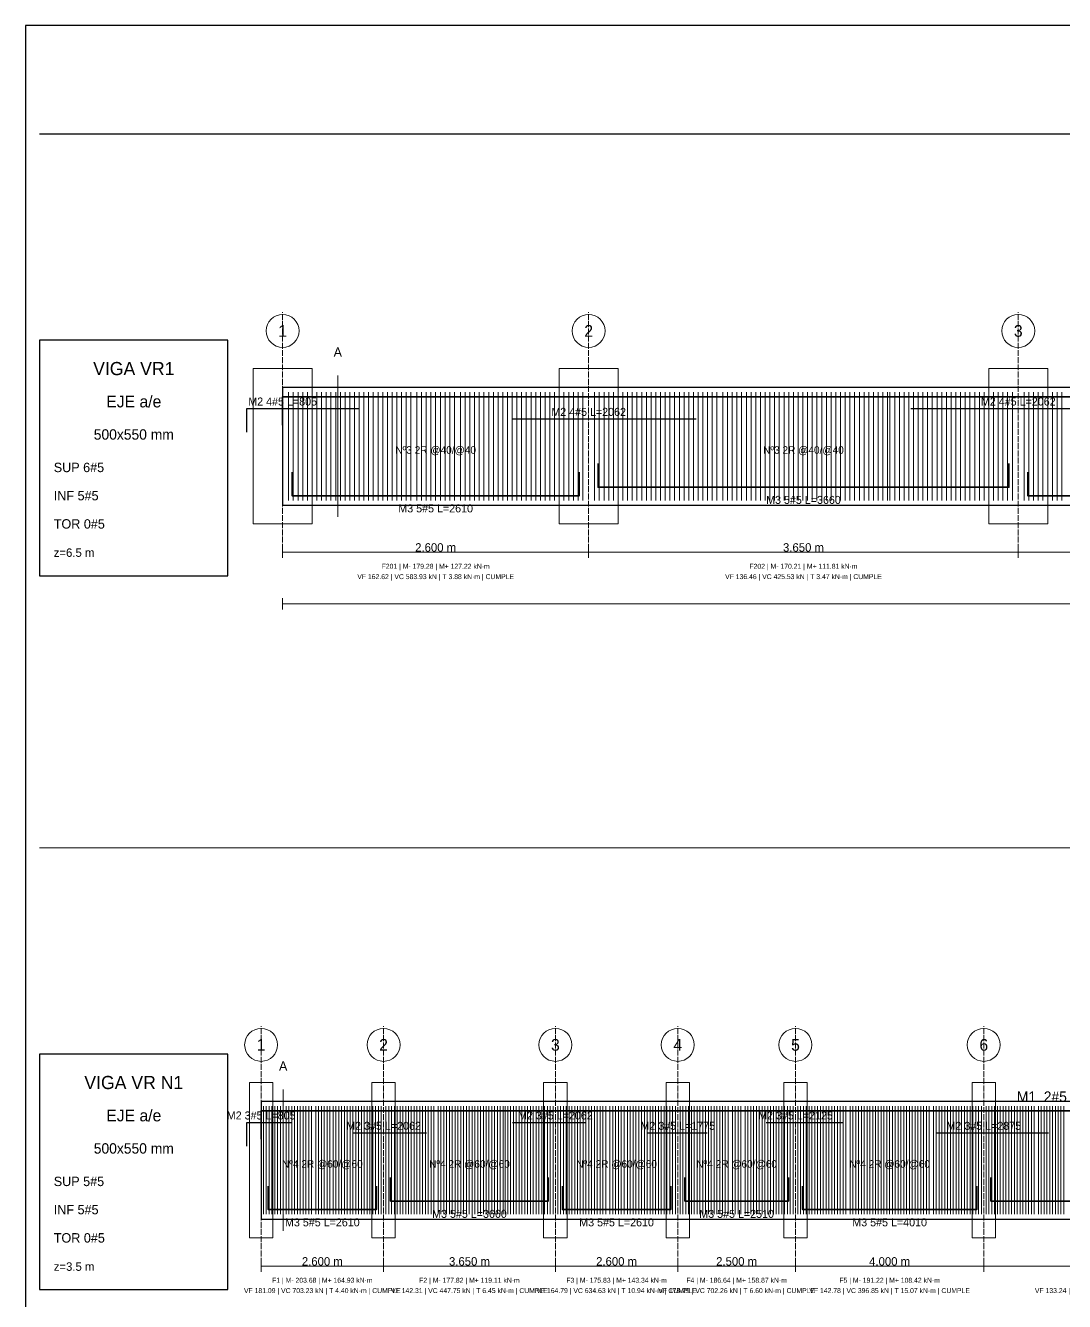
# Paper-space layout 'RIGIDEZ_01' of a CAD drawing. Header units: millimetres. Extents: x 7 to 700, y 7 to 493.
# Drawn here: x 7 to 227.7, y 222 to 493 of the extents above; entities that cross this region are included whole.
import ezdxf
from ezdxf.enums import TextEntityAlignment as Align

# ---------------------------------------------------------------- set-up
doc = ezdxf.new("R2010")
doc.units = ezdxf.units.MM
doc.linetypes.add('DASHED', pattern=[1.524, 1.27, -0.254])
for name, color, linetype in [('ACERO_INF', 1, 'Continuous'), ('ACERO_SUP_APOYO', 5, 'Continuous'), ('ACERO_SUP_CONT', 4, 'Continuous'), ('APOYOS', 9, 'Continuous'), ('CONTORNO', 7, 'Continuous'), ('CORTE', 6, 'Continuous'), ('COTAS', 3, 'Continuous'), ('EJES', 1, 'Continuous'), ('ESTRIBOS', 8, 'Continuous'), ('MARCO', 7, 'Continuous'), ('TEXTO', 7, 'Continuous')]:
    doc.layers.add(name, color=color, linetype=linetype)

psp = doc.layouts.new('RIGIDEZ_01')

# ---------------------------------------------------------------- linework, layer by layer
at = {"layer": 'ACERO_INF', "color": 1, "lineweight": 35}
for points in [[(128.62, 399.93), (128.62, 394.93), (215.88, 394.93), (215.88, 399.93)], [(63.62, 398.13), (63.62, 393.13), (124.62, 393.13), (124.62, 398.13)], [(219.88, 398.13), (219.88, 393.13), (280.88, 393.13), (280.88, 398.13)], [(84.55, 248.27), (84.55, 243.27), (118.05, 243.27), (118.05, 248.27)], [(147.05, 248.27), (147.05, 243.27), (169.05, 243.27), (169.05, 248.27)], [(212.05, 248.27), (212.05, 243.27), (264.05, 243.27), (264.05, 248.27)], [(58.55, 246.47), (58.55, 241.47), (81.55, 241.47), (81.55, 246.47)], [(121.05, 246.47), (121.05, 241.47), (144.05, 241.47), (144.05, 246.47)], [(172.05, 246.47), (172.05, 241.47), (209.05, 241.47), (209.05, 246.47)]]:
    psp.add_lwpolyline(points, dxfattribs=at)
at = {"layer": 'ACERO_SUP_APOYO', "color": 5, "lineweight": 30}
for points in [[(54, 406.63), (54, 411.63), (77.88, 411.63)], [(110.38, 409.43), (149.44, 409.43)], [(195.06, 411.63), (234.12, 411.63)], [(54, 254.97), (54, 259.97), (63.55, 259.97)], [(76.55, 257.77), (92.17, 257.77)], [(110.42, 259.97), (126.05, 259.97)], [(139.05, 257.77), (151.8, 257.77)], [(164.3, 259.97), (180.55, 259.97)], [(200.55, 257.77), (224.3, 257.77)]]:
    psp.add_lwpolyline(points, dxfattribs=at)
at = {"layer": 'ACERO_SUP_CONT', "color": 4, "lineweight": 35}
for points in [[(61.62, 408.13), (61.62, 414.13), (445.38, 414.13), (445.38, 408.13)], [(57.05, 256.47), (57.05, 262.47), (419.05, 262.47), (419.05, 256.47)]]:
    psp.add_lwpolyline(points, dxfattribs=at)
at = {"layer": 'APOYOS', "color": 9, "lineweight": 15}
for points in [[(55.38, 387.13), (67.88, 387.13), (67.88, 420.13), (55.38, 420.13)], [(120.38, 387.13), (132.88, 387.13), (132.88, 420.13), (120.38, 420.13)], [(211.62, 387.13), (224.12, 387.13), (224.12, 420.13), (211.62, 420.13)], [(54.55, 235.47), (59.55, 235.47), (59.55, 268.47), (54.55, 268.47)], [(80.55, 235.47), (85.55, 235.47), (85.55, 268.47), (80.55, 268.47)], [(117.05, 235.47), (122.05, 235.47), (122.05, 268.47), (117.05, 268.47)], [(143.05, 235.47), (148.05, 235.47), (148.05, 268.47), (143.05, 268.47)], [(168.05, 235.47), (173.05, 235.47), (173.05, 268.47), (168.05, 268.47)], [(208.05, 235.47), (213.05, 235.47), (213.05, 268.47), (208.05, 268.47)]]:
    psp.add_lwpolyline(points, close=True, dxfattribs=at)
at = {"layer": 'CONTORNO', "color": 7, "lineweight": 25}
for points in [[(61.62, 391.13), (445.38, 391.13), (445.38, 416.13), (61.62, 416.13)], [(57.05, 239.47), (419.05, 239.47), (419.05, 264.47), (57.05, 264.47)]]:
    psp.add_lwpolyline(points, close=True, dxfattribs=at)
at = {"layer": 'CORTE', "color": 6, "lineweight": 13}
for p, q in [((73.33, 388.63), (73.33, 418.63)), ((61.73, 236.97), (61.73, 266.97))]:
    psp.add_line(p, q, dxfattribs=at)
at = {"layer": 'COTAS', "color": 3, "lineweight": 13}
for p, q in [((61.62, 379.93), (61.62, 382.33)), ((126.62, 379.93), (126.62, 382.33)), ((126.62, 379.93), (126.62, 382.33)), ((217.88, 379.93), (217.88, 382.33)), ((217.88, 379.93), (217.88, 382.33)), ((61.62, 381.13), (126.62, 381.13)), ((126.62, 381.13), (217.88, 381.13)), ((217.88, 381.13), (282.88, 381.13)), ((61.62, 368.93), (61.62, 371.33)), ((61.62, 370.13), (445.38, 370.13)), ((57.05, 228.27), (57.05, 230.67)), ((83.05, 228.27), (83.05, 230.67)), ((83.05, 228.27), (83.05, 230.67)), ((119.55, 228.27), (119.55, 230.67)), ((119.55, 228.27), (119.55, 230.67)), ((145.55, 228.27), (145.55, 230.67)), ((145.55, 228.27), (145.55, 230.67)), ((170.55, 228.27), (170.55, 230.67)), ((170.55, 228.27), (170.55, 230.67)), ((210.55, 228.27), (210.55, 230.67)), ((210.55, 228.27), (210.55, 230.67)), ((57.05, 229.47), (83.05, 229.47)), ((83.05, 229.47), (119.55, 229.47)), ((119.55, 229.47), (145.55, 229.47)), ((145.55, 229.47), (170.55, 229.47)), ((170.55, 229.47), (210.55, 229.47)), ((210.55, 229.47), (265.55, 229.47))]:
    psp.add_line(p, q, dxfattribs=at)
at = {"layer": 'EJES', "color": 1, "linetype": 'DASHED', "lineweight": 9}
for p, q in [((61.62, 380.13), (61.62, 432.13)), ((126.62, 380.13), (126.62, 432.13)), ((217.88, 380.13), (217.88, 432.13)), ((57.05, 228.47), (57.05, 280.47)), ((83.05, 228.47), (83.05, 280.47)), ((119.55, 228.47), (119.55, 280.47)), ((145.55, 228.47), (145.55, 280.47)), ((170.55, 228.47), (170.55, 280.47)), ((210.55, 228.47), (210.55, 280.47))]:
    psp.add_line(p, q, dxfattribs=at)
at = {"layer": 'EJES', "color": 1, "lineweight": 18}
for centre in [(61.62, 428.13), (126.62, 428.13), (217.88, 428.13), (57.05, 276.47), (83.05, 276.47), (119.55, 276.47), (145.55, 276.47), (170.55, 276.47), (210.55, 276.47)]:
    psp.add_circle(centre, 3.5, dxfattribs=at)
at = {"layer": 'ESTRIBOS', "color": 8, "lineweight": 9}
for p, q in [((62.88, 392.13), (62.88, 415.13)), ((63.88, 392.13), (63.88, 415.13)), ((64.88, 392.13), (64.88, 415.13)), ((65.88, 392.13), (65.88, 415.13)), ((66.88, 392.13), (66.88, 415.13)), ((67.88, 392.13), (67.88, 415.13)), ((68.88, 392.13), (68.88, 415.13)), ((69.88, 392.13), (69.88, 415.13)), ((70.88, 392.13), (70.88, 415.13)), ((71.88, 392.13), (71.88, 415.13)), ((72.88, 392.13), (72.88, 415.13)), ((73.88, 392.13), (73.88, 415.13)), ((74.88, 392.13), (74.88, 415.13)), ((75.88, 392.13), (75.88, 415.13)), ((76.88, 392.13), (76.88, 415.13)), ((77.88, 392.13), (77.88, 415.13)), ((78.88, 392.13), (78.88, 415.13)), ((79.88, 392.13), (79.88, 415.13)), ((80.88, 392.13), (80.88, 415.13)), ((81.88, 392.13), (81.88, 415.13)), ((82.88, 392.13), (82.88, 415.13)), ((83.88, 392.13), (83.88, 415.13)), ((84.88, 392.13), (84.88, 415.13)), ((85.88, 392.13), (85.88, 415.13)), ((86.88, 392.13), (86.88, 415.13)), ((87.88, 392.13), (87.88, 415.13)), ((88.88, 392.13), (88.88, 415.13)), ((90.12, 392.13), (90.12, 415.13)), ((91.12, 392.13), (91.12, 415.13)), ((92.12, 392.13), (92.12, 415.13)), ((93.12, 392.13), (93.12, 415.13)), ((94.12, 392.13), (94.12, 415.13)), ((95.12, 392.13), (95.12, 415.13)), ((96.12, 392.13), (96.12, 415.13)), ((97.12, 392.13), (97.12, 415.13)), ((98.12, 392.13), (98.12, 415.13)), ((99.38, 392.13), (99.38, 415.13)), ((100.38, 392.13), (100.38, 415.13)), ((101.38, 392.13), (101.38, 415.13)), ((102.38, 392.13), (102.38, 415.13)), ((103.38, 392.13), (103.38, 415.13)), ((104.38, 392.13), (104.38, 415.13)), ((105.38, 392.13), (105.38, 415.13)), ((106.38, 392.13), (106.38, 415.13)), ((107.38, 392.13), (107.38, 415.13)), ((108.38, 392.13), (108.38, 415.13)), ((109.38, 392.13), (109.38, 415.13)), ((110.38, 392.13), (110.38, 415.13)), ((111.38, 392.13), (111.38, 415.13)), ((112.38, 392.13), (112.38, 415.13)), ((113.38, 392.13), (113.38, 415.13)), ((114.38, 392.13), (114.38, 415.13)), ((115.38, 392.13), (115.38, 415.13)), ((116.38, 392.13), (116.38, 415.13)), ((117.38, 392.13), (117.38, 415.13)), ((118.38, 392.13), (118.38, 415.13)), ((119.38, 392.13), (119.38, 415.13)), ((120.38, 392.13), (120.38, 415.13)), ((121.38, 392.13), (121.38, 415.13)), ((122.38, 392.13), (122.38, 415.13)), ((123.38, 392.13), (123.38, 415.13)), ((124.38, 392.13), (124.38, 415.13)), ((125.38, 392.13), (125.38, 415.13)), ((127.88, 392.13), (127.88, 415.13)), ((128.88, 392.13), (128.88, 415.13)), ((129.88, 392.13), (129.88, 415.13)), ((130.88, 392.13), (130.88, 415.13)), ((131.88, 392.13), (131.88, 415.13)), ((132.88, 392.13), (132.88, 415.13)), ((133.88, 392.13), (133.88, 415.13)), ((134.88, 392.13), (134.88, 415.13)), ((135.88, 392.13), (135.88, 415.13)), ((136.88, 392.13), (136.88, 415.13)), ((137.88, 392.13), (137.88, 415.13)), ((138.88, 392.13), (138.88, 415.13)), ((139.88, 392.13), (139.88, 415.13)), ((140.88, 392.13), (140.88, 415.13)), ((141.88, 392.13), (141.88, 415.13)), ((142.88, 392.13), (142.88, 415.13)), ((143.88, 392.13), (143.88, 415.13)), ((144.88, 392.13), (144.88, 415.13)), ((145.88, 392.13), (145.88, 415.13)), ((146.88, 392.13), (146.88, 415.13)), ((147.88, 392.13), (147.88, 415.13)), ((148.88, 392.13), (148.88, 415.13)), ((149.88, 392.13), (149.88, 415.13)), ((150.88, 392.13), (150.88, 415.13)), ((151.88, 392.13), (151.88, 415.13)), ((152.88, 392.13), (152.88, 415.13)), ((153.88, 392.13), (153.88, 415.13)), ((155.12, 392.13), (155.12, 415.13)), ((156.12, 392.13), (156.12, 415.13)), ((157.12, 392.13), (157.12, 415.13)), ((158.12, 392.13), (158.12, 415.13)), ((159.12, 392.13), (159.12, 415.13)), ((160.12, 392.13), (160.12, 415.13)), ((161.12, 392.13), (161.12, 415.13)), ((162.12, 392.13), (162.12, 415.13)), ((163.12, 392.13), (163.12, 415.13)), ((164.12, 392.13), (164.12, 415.13)), ((165.12, 392.13), (165.12, 415.13)), ((166.12, 392.13), (166.12, 415.13)), ((167.12, 392.13), (167.12, 415.13)), ((168.12, 392.13), (168.12, 415.13)), ((169.12, 392.13), (169.12, 415.13)), ((170.12, 392.13), (170.12, 415.13)), ((171.12, 392.13), (171.12, 415.13)), ((172.12, 392.13), (172.12, 415.13)), ((173.12, 392.13), (173.12, 415.13)), ((174.12, 392.13), (174.12, 415.13)), ((175.12, 392.13), (175.12, 415.13)), ((176.12, 392.13), (176.12, 415.13)), ((177.12, 392.13), (177.12, 415.13)), ((178.12, 392.13), (178.12, 415.13)), ((179.12, 392.13), (179.12, 415.13)), ((180.12, 392.13), (180.12, 415.13)), ((181.12, 392.13), (181.12, 415.13)), ((182.12, 392.13), (182.12, 415.13)), ((183.12, 392.13), (183.12, 415.13)), ((184.12, 392.13), (184.12, 415.13)), ((185.12, 392.13), (185.12, 415.13)), ((186.12, 392.13), (186.12, 415.13)), ((187.12, 392.13), (187.12, 415.13)), ((188.12, 392.13), (188.12, 415.13)), ((189.12, 392.13), (189.12, 415.13)), ((190.12, 392.13), (190.12, 415.13)), ((190.62, 392.13), (190.62, 415.13)), ((191.62, 392.13), (191.62, 415.13)), ((192.62, 392.13), (192.62, 415.13)), ((193.62, 392.13), (193.62, 415.13)), ((194.62, 392.13), (194.62, 415.13)), ((195.62, 392.13), (195.62, 415.13)), ((196.62, 392.13), (196.62, 415.13)), ((197.62, 392.13), (197.62, 415.13)), ((198.62, 392.13), (198.62, 415.13)), ((199.62, 392.13), (199.62, 415.13)), ((200.62, 392.13), (200.62, 415.13)), ((201.62, 392.13), (201.62, 415.13)), ((202.62, 392.13), (202.62, 415.13)), ((203.62, 392.13), (203.62, 415.13)), ((204.62, 392.13), (204.62, 415.13)), ((205.62, 392.13), (205.62, 415.13)), ((206.62, 392.13), (206.62, 415.13)), ((207.62, 392.13), (207.62, 415.13)), ((208.62, 392.13), (208.62, 415.13)), ((209.62, 392.13), (209.62, 415.13)), ((210.62, 392.13), (210.62, 415.13)), ((211.62, 392.13), (211.62, 415.13)), ((212.62, 392.13), (212.62, 415.13)), ((213.62, 392.13), (213.62, 415.13)), ((214.62, 392.13), (214.62, 415.13)), ((215.62, 392.13), (215.62, 415.13)), ((216.62, 392.13), (216.62, 415.13)), ((219.12, 392.13), (219.12, 415.13)), ((220.12, 392.13), (220.12, 415.13)), ((221.12, 392.13), (221.12, 415.13)), ((222.12, 392.13), (222.12, 415.13)), ((223.12, 392.13), (223.12, 415.13)), ((224.12, 392.13), (224.12, 415.13)), ((225.12, 392.13), (225.12, 415.13)), ((226.12, 392.13), (226.12, 415.13)), ((227.12, 392.13), (227.12, 415.13)), ((57.55, 240.47), (57.55, 263.47)), ((58.15, 240.47), (58.15, 263.47)), ((58.75, 240.47), (58.75, 263.47)), ((59.35, 240.47), (59.35, 263.47)), ((59.95, 240.47), (59.95, 263.47)), ((60.55, 240.47), (60.55, 263.47)), ((61.15, 240.47), (61.15, 263.47)), ((61.75, 240.47), (61.75, 263.47)), ((62.35, 240.47), (62.35, 263.47)), ((62.95, 240.47), (62.95, 263.47)), ((63.55, 240.47), (63.55, 263.47)), ((64.15, 240.47), (64.15, 263.47)), ((64.75, 240.47), (64.75, 263.47)), ((65.35, 240.47), (65.35, 263.47)), ((65.95, 240.47), (65.95, 263.47)), ((66.55, 240.47), (66.55, 263.47)), ((67.15, 240.47), (67.15, 263.47)), ((67.75, 240.47), (67.75, 263.47)), ((68.65, 240.47), (68.65, 263.47)), ((69.25, 240.47), (69.25, 263.47)), ((69.85, 240.47), (69.85, 263.47)), ((70.45, 240.47), (70.45, 263.47)), ((71.05, 240.47), (71.05, 263.47)), ((71.65, 240.47), (71.65, 263.47)), ((72.35, 240.47), (72.35, 263.47)), ((72.95, 240.47), (72.95, 263.47)), ((73.55, 240.47), (73.55, 263.47)), ((74.15, 240.47), (74.15, 263.47)), ((74.75, 240.47), (74.75, 263.47)), ((75.35, 240.47), (75.35, 263.47)), ((75.95, 240.47), (75.95, 263.47)), ((76.55, 240.47), (76.55, 263.47)), ((77.15, 240.47), (77.15, 263.47)), ((77.75, 240.47), (77.75, 263.47)), ((78.35, 240.47), (78.35, 263.47)), ((78.95, 240.47), (78.95, 263.47)), ((79.55, 240.47), (79.55, 263.47)), ((80.15, 240.47), (80.15, 263.47)), ((80.75, 240.47), (80.75, 263.47)), ((81.35, 240.47), (81.35, 263.47)), ((81.95, 240.47), (81.95, 263.47)), ((82.55, 240.47), (82.55, 263.47)), ((83.55, 240.47), (83.55, 263.47)), ((84.15, 240.47), (84.15, 263.47)), ((84.75, 240.47), (84.75, 263.47)), ((85.35, 240.47), (85.35, 263.47)), ((85.95, 240.47), (85.95, 263.47)), ((86.55, 240.47), (86.55, 263.47)), ((87.15, 240.47), (87.15, 263.47)), ((87.75, 240.47), (87.75, 263.47)), ((88.35, 240.47), (88.35, 263.47)), ((88.95, 240.47), (88.95, 263.47)), ((89.55, 240.47), (89.55, 263.47)), ((90.15, 240.47), (90.15, 263.47)), ((90.75, 240.47), (90.75, 263.47)), ((91.35, 240.47), (91.35, 263.47)), ((91.95, 240.47), (91.95, 263.47)), ((92.55, 240.47), (92.55, 263.47)), ((93.15, 240.47), (93.15, 263.47)), ((93.75, 240.47), (93.75, 263.47)), ((94.65, 240.47), (94.65, 263.47)), ((95.25, 240.47), (95.25, 263.47)), ((95.85, 240.47), (95.85, 263.47)), ((96.45, 240.47), (96.45, 263.47)), ((97.05, 240.47), (97.05, 263.47)), ((97.65, 240.47), (97.65, 263.47)), ((98.25, 240.47), (98.25, 263.47)), ((98.85, 240.47), (98.85, 263.47)), ((99.45, 240.47), (99.45, 263.47)), ((100.05, 240.47), (100.05, 263.47)), ((100.65, 240.47), (100.65, 263.47)), ((101.25, 240.47), (101.25, 263.47)), ((101.85, 240.47), (101.85, 263.47)), ((102.45, 240.47), (102.45, 263.47)), ((103.05, 240.47), (103.05, 263.47)), ((103.65, 240.47), (103.65, 263.47)), ((104.25, 240.47), (104.25, 263.47)), ((104.85, 240.47), (104.85, 263.47)), ((105.45, 240.47), (105.45, 263.47)), ((106.05, 240.47), (106.05, 263.47)), ((106.65, 240.47), (106.65, 263.47)), ((107.25, 240.47), (107.25, 263.47)), ((107.85, 240.47), (107.85, 263.47)), ((108.45, 240.47), (108.45, 263.47)), ((108.85, 240.47), (108.85, 263.47)), ((109.45, 240.47), (109.45, 263.47)), ((110.05, 240.47), (110.05, 263.47)), ((110.65, 240.47), (110.65, 263.47)), ((111.25, 240.47), (111.25, 263.47)), ((111.85, 240.47), (111.85, 263.47)), ((112.45, 240.47), (112.45, 263.47)), ((113.05, 240.47), (113.05, 263.47)), ((113.65, 240.47), (113.65, 263.47)), ((114.25, 240.47), (114.25, 263.47)), ((114.85, 240.47), (114.85, 263.47)), ((115.45, 240.47), (115.45, 263.47)), ((116.05, 240.47), (116.05, 263.47)), ((116.65, 240.47), (116.65, 263.47)), ((117.25, 240.47), (117.25, 263.47)), ((117.85, 240.47), (117.85, 263.47)), ((118.45, 240.47), (118.45, 263.47)), ((119.05, 240.47), (119.05, 263.47)), ((120.05, 240.47), (120.05, 263.47)), ((120.65, 240.47), (120.65, 263.47)), ((121.25, 240.47), (121.25, 263.47)), ((121.85, 240.47), (121.85, 263.47)), ((122.45, 240.47), (122.45, 263.47)), ((123.05, 240.47), (123.05, 263.47)), ((123.65, 240.47), (123.65, 263.47)), ((124.25, 240.47), (124.25, 263.47)), ((124.85, 240.47), (124.85, 263.47)), ((125.45, 240.47), (125.45, 263.47)), ((126.05, 240.47), (126.05, 263.47)), ((126.65, 240.47), (126.65, 263.47)), ((127.25, 240.47), (127.25, 263.47)), ((127.85, 240.47), (127.85, 263.47)), ((128.45, 240.47), (128.45, 263.47)), ((129.05, 240.47), (129.05, 263.47)), ((129.65, 240.47), (129.65, 263.47)), ((130.25, 240.47), (130.25, 263.47)), ((131.15, 240.47), (131.15, 263.47)), ((131.75, 240.47), (131.75, 263.47)), ((132.35, 240.47), (132.35, 263.47)), ((132.95, 240.47), (132.95, 263.47)), ((133.55, 240.47), (133.55, 263.47)), ((134.15, 240.47), (134.15, 263.47)), ((134.85, 240.47), (134.85, 263.47)), ((135.45, 240.47), (135.45, 263.47)), ((136.05, 240.47), (136.05, 263.47)), ((136.65, 240.47), (136.65, 263.47)), ((137.25, 240.47), (137.25, 263.47)), ((137.85, 240.47), (137.85, 263.47)), ((138.45, 240.47), (138.45, 263.47)), ((139.05, 240.47), (139.05, 263.47)), ((139.65, 240.47), (139.65, 263.47)), ((140.25, 240.47), (140.25, 263.47)), ((140.85, 240.47), (140.85, 263.47)), ((141.45, 240.47), (141.45, 263.47)), ((142.05, 240.47), (142.05, 263.47)), ((142.65, 240.47), (142.65, 263.47)), ((143.25, 240.47), (143.25, 263.47)), ((143.85, 240.47), (143.85, 263.47)), ((144.45, 240.47), (144.45, 263.47)), ((145.05, 240.47), (145.05, 263.47)), ((146.05, 240.47), (146.05, 263.47)), ((146.65, 240.47), (146.65, 263.47)), ((147.25, 240.47), (147.25, 263.47)), ((147.85, 240.47), (147.85, 263.47)), ((148.45, 240.47), (148.45, 263.47)), ((149.05, 240.47), (149.05, 263.47)), ((149.65, 240.47), (149.65, 263.47)), ((150.25, 240.47), (150.25, 263.47)), ((150.85, 240.47), (150.85, 263.47)), ((151.45, 240.47), (151.45, 263.47)), ((152.05, 240.47), (152.05, 263.47)), ((152.65, 240.47), (152.65, 263.47)), ((153.25, 240.47), (153.25, 263.47)), ((153.85, 240.47), (153.85, 263.47)), ((154.45, 240.47), (154.45, 263.47)), ((155.05, 240.47), (155.05, 263.47)), ((155.65, 240.47), (155.65, 263.47)), ((156.25, 240.47), (156.25, 263.47)), ((157.15, 240.47), (157.15, 263.47)), ((157.75, 240.47), (157.75, 263.47)), ((158.35, 240.47), (158.35, 263.47)), ((158.95, 240.47), (158.95, 263.47)), ((159.85, 240.47), (159.85, 263.47)), ((160.45, 240.47), (160.45, 263.47)), ((161.05, 240.47), (161.05, 263.47)), ((161.65, 240.47), (161.65, 263.47)), ((162.25, 240.47), (162.25, 263.47)), ((162.85, 240.47), (162.85, 263.47)), ((163.45, 240.47), (163.45, 263.47)), ((164.05, 240.47), (164.05, 263.47)), ((164.65, 240.47), (164.65, 263.47)), ((165.25, 240.47), (165.25, 263.47)), ((165.85, 240.47), (165.85, 263.47)), ((166.45, 240.47), (166.45, 263.47)), ((167.05, 240.47), (167.05, 263.47)), ((167.65, 240.47), (167.65, 263.47)), ((168.25, 240.47), (168.25, 263.47)), ((168.85, 240.47), (168.85, 263.47)), ((169.45, 240.47), (169.45, 263.47)), ((170.05, 240.47), (170.05, 263.47)), ((171.05, 240.47), (171.05, 263.47)), ((171.65, 240.47), (171.65, 263.47)), ((172.25, 240.47), (172.25, 263.47)), ((172.85, 240.47), (172.85, 263.47)), ((173.45, 240.47), (173.45, 263.47)), ((174.05, 240.47), (174.05, 263.47)), ((174.65, 240.47), (174.65, 263.47)), ((175.25, 240.47), (175.25, 263.47)), ((175.85, 240.47), (175.85, 263.47)), ((176.45, 240.47), (176.45, 263.47)), ((177.05, 240.47), (177.05, 263.47)), ((177.65, 240.47), (177.65, 263.47)), ((178.25, 240.47), (178.25, 263.47)), ((178.85, 240.47), (178.85, 263.47)), ((179.45, 240.47), (179.45, 263.47)), ((180.05, 240.47), (180.05, 263.47)), ((180.65, 240.47), (180.65, 263.47)), ((181.25, 240.47), (181.25, 263.47)), ((182.15, 240.47), (182.15, 263.47)), ((182.75, 240.47), (182.75, 263.47)), ((183.35, 240.47), (183.35, 263.47)), ((183.95, 240.47), (183.95, 263.47)), ((184.55, 240.47), (184.55, 263.47)), ((185.15, 240.47), (185.15, 263.47)), ((185.75, 240.47), (185.75, 263.47)), ((186.35, 240.47), (186.35, 263.47)), ((186.95, 240.47), (186.95, 263.47)), ((187.55, 240.47), (187.55, 263.47)), ((188.15, 240.47), (188.15, 263.47)), ((188.75, 240.47), (188.75, 263.47)), ((189.35, 240.47), (189.35, 263.47)), ((189.95, 240.47), (189.95, 263.47)), ((190.55, 240.47), (190.55, 263.47)), ((191.15, 240.47), (191.15, 263.47)), ((191.75, 240.47), (191.75, 263.47)), ((192.35, 240.47), (192.35, 263.47)), ((192.95, 240.47), (192.95, 263.47)), ((193.55, 240.47), (193.55, 263.47)), ((194.15, 240.47), (194.15, 263.47)), ((194.75, 240.47), (194.75, 263.47)), ((195.35, 240.47), (195.35, 263.47)), ((195.95, 240.47), (195.95, 263.47)), ((196.55, 240.47), (196.55, 263.47)), ((197.15, 240.47), (197.15, 263.47)), ((197.75, 240.47), (197.75, 263.47)), ((198.35, 240.47), (198.35, 263.47)), ((198.95, 240.47), (198.95, 263.47)), ((199.85, 240.47), (199.85, 263.47)), ((200.45, 240.47), (200.45, 263.47)), ((201.05, 240.47), (201.05, 263.47)), ((201.65, 240.47), (201.65, 263.47)), ((202.25, 240.47), (202.25, 263.47)), ((202.85, 240.47), (202.85, 263.47)), ((203.45, 240.47), (203.45, 263.47)), ((204.05, 240.47), (204.05, 263.47)), ((204.65, 240.47), (204.65, 263.47)), ((205.25, 240.47), (205.25, 263.47)), ((205.85, 240.47), (205.85, 263.47)), ((206.45, 240.47), (206.45, 263.47)), ((207.05, 240.47), (207.05, 263.47)), ((207.65, 240.47), (207.65, 263.47)), ((208.25, 240.47), (208.25, 263.47)), ((208.85, 240.47), (208.85, 263.47)), ((209.45, 240.47), (209.45, 263.47)), ((210.05, 240.47), (210.05, 263.47)), ((211.05, 240.47), (211.05, 263.47)), ((211.65, 240.47), (211.65, 263.47)), ((212.25, 240.47), (212.25, 263.47)), ((212.85, 240.47), (212.85, 263.47)), ((213.45, 240.47), (213.45, 263.47)), ((214.05, 240.47), (214.05, 263.47)), ((214.65, 240.47), (214.65, 263.47)), ((215.25, 240.47), (215.25, 263.47)), ((215.85, 240.47), (215.85, 263.47)), ((216.45, 240.47), (216.45, 263.47)), ((217.05, 240.47), (217.05, 263.47)), ((217.65, 240.47), (217.65, 263.47)), ((218.25, 240.47), (218.25, 263.47)), ((218.85, 240.47), (218.85, 263.47)), ((219.45, 240.47), (219.45, 263.47)), ((220.05, 240.47), (220.05, 263.47)), ((220.65, 240.47), (220.65, 263.47)), ((221.25, 240.47), (221.25, 263.47)), ((222.15, 240.47), (222.15, 263.47)), ((222.75, 240.47), (222.75, 263.47)), ((223.35, 240.47), (223.35, 263.47)), ((223.95, 240.47), (223.95, 263.47)), ((224.55, 240.47), (224.55, 263.47)), ((225.15, 240.47), (225.15, 263.47)), ((225.75, 240.47), (225.75, 263.47)), ((226.35, 240.47), (226.35, 263.47)), ((226.95, 240.47), (226.95, 263.47)), ((227.55, 240.47), (227.55, 263.47))]:
    psp.add_line(p, q, dxfattribs=at)
at = {"layer": 'MARCO', "color": 7, "lineweight": 25}
psp.add_line((10, 470), (697, 470), dxfattribs=at)
at = {"layer": 'MARCO', "color": 8, "lineweight": 13}
psp.add_line((10, 318.33), (697, 318.33), dxfattribs=at)
at = {"layer": 'MARCO', "color": 7, "lineweight": 30}
psp.add_lwpolyline([(7, 7), (700, 7), (700, 493), (7, 493)], close=True, dxfattribs=at)
at = {"layer": 'MARCO', "color": 7, "lineweight": 25}
for points in [[(10, 376.13), (50, 376.13), (50, 426.13), (10, 426.13)], [(10, 224.47), (50, 224.47), (50, 274.47), (10, 274.47)]]:
    psp.add_lwpolyline(points, close=True, dxfattribs=at)

# ---------------------------------------------------------------- texts
at = {"layer": 'ACERO_INF', "color": 1}
for s, p in [('M3 5#5 L=3660', (172.25, 392.23)), ('M3 5#5 L=2610', (94.12, 390.43)), ('M3 5#5 L=3660', (101.3, 240.57)), ('M3 5#5 L=2510', (158.05, 240.57)), ('M3 5#5 L=2610', (70.05, 238.77)), ('M3 5#5 L=2610', (132.55, 238.77)), ('M3 5#5 L=4010', (190.55, 238.77))]:
    psp.add_text(s, height=1.7, dxfattribs=at).set_placement(p, align=Align.MIDDLE_CENTER)
at = {"layer": 'ACERO_SUP_APOYO', "color": 5}
for s, p in [('M2 4#5 L=805', (61.62, 413.13)), ('M2 4#5 L=2062', (217.88, 413.13)), ('M2 4#5 L=2062', (126.62, 410.93)), ('M2 3#5 L=805', (57.05, 261.47)), ('M2 3#5 L=2062', (119.55, 261.47)), ('M2 3#5 L=2125', (170.55, 261.47)), ('M2 3#5 L=2062', (83.05, 259.27)), ('M2 3#5 L=1775', (145.55, 259.27)), ('M2 3#5 L=2875', (210.55, 259.27))]:
    psp.add_text(s, height=1.7, dxfattribs=at).set_placement(p, align=Align.MIDDLE_CENTER)
at = {"layer": 'ACERO_SUP_CONT', "color": 4}
psp.add_text('M1  2#5 CONT.  Lc=36210 mm', height=2.2, dxfattribs=at).set_placement((238.05, 265.47), align=Align.MIDDLE_CENTER)
at = {"layer": 'CORTE', "color": 6}
for p in [(73.33, 423.63), (61.73, 271.97)]:
    psp.add_text('A', height=2, dxfattribs=at).set_placement(p, align=Align.MIDDLE_CENTER)
at = {"layer": 'COTAS', "color": 3}
for s, p in [('2.600 m', (94.12, 382.13)), ('3.650 m', (172.25, 382.13)), ('2.600 m', (70.05, 230.47)), ('3.650 m', (101.3, 230.47)), ('2.600 m', (132.55, 230.47)), ('2.500 m', (158.05, 230.47)), ('4.000 m', (190.55, 230.47))]:
    psp.add_text(s, height=1.8, dxfattribs=at).set_placement(p, align=Align.MIDDLE_CENTER)
at = {"layer": 'EJES', "color": 1}
for s, p in [('1', (61.62, 428.13)), ('2', (126.62, 428.13)), ('3', (217.88, 428.13)), ('1', (57.05, 276.47)), ('2', (83.05, 276.47)), ('3', (119.55, 276.47)), ('4', (145.55, 276.47)), ('5', (170.55, 276.47)), ('6', (210.55, 276.47))]:
    psp.add_text(s, height=2.5, dxfattribs=at).set_placement(p, align=Align.MIDDLE_CENTER)
at = {"layer": 'ESTRIBOS', "color": 8}
for s, p in [('Nº3 2R @40/@40', (94.12, 402.83)), ('Nº3 2R @40/@40', (172.25, 402.83)), ('Nº4 2R @60/@60', (70.05, 251.17)), ('Nº4 2R @60/@60', (101.3, 251.17)), ('Nº4 2R @60/@60', (132.55, 251.17)), ('Nº4 2R @60/@60', (158.05, 251.17)), ('Nº4 2R @60/@60', (190.55, 251.17))]:
    psp.add_text(s, height=1.6, dxfattribs=at).set_placement(p, align=Align.MIDDLE_CENTER)
at = {"layer": 'TEXTO', "color": 7}
for s, height, p in [('VIGA VR1', 2.8, (30, 420.13)), ('EJE a/e', 2.5, (30, 413.13)), ('500x550 mm', 2.2, (30, 406.13)), ('F201 | M- 179.28 | M+ 127.22 kN·m', 1.05, (94.12, 378.13)), ('F202 | M- 170.21 | M+ 111.81 kN·m', 1.05, (172.25, 378.13)), ('VF 162.62 | VC 583.93 kN | T 3.88 kN·m | CUMPLE', 1.05, (94.12, 375.93)), ('VF 136.46 | VC 425.53 kN | T 3.47 kN·m | CUMPLE', 1.05, (172.25, 375.93)), ('VIGA VR N1', 2.8, (30, 268.47)), ('EJE a/e', 2.5, (30, 261.47)), ('500x550 mm', 2.2, (30, 254.47)), ('F1 | M- 203.68 | M+ 164.93 kN·m', 1.05, (70.05, 226.47)), ('F2 | M- 177.82 | M+ 119.11 kN·m', 1.05, (101.3, 226.47)), ('F3 | M- 175.83 | M+ 143.34 kN·m', 1.05, (132.55, 226.47)), ('F4 | M- 186.64 | M+ 158.87 kN·m', 1.05, (158.05, 226.47)), ('F5 | M- 191.22 | M+ 108.42 kN·m', 1.05, (190.55, 226.47)), ('VF 181.09 | VC 703.23 kN | T 4.40 kN·m | CUMPLE', 1.05, (70.05, 224.27)), ('VF 142.31 | VC 447.75 kN | T 6.45 kN·m | CUMPLE', 1.05, (101.3, 224.27)), ('VF 164.79 | VC 634.63 kN | T 10.94 kN·m | CUMPLE', 1.05, (132.55, 224.27)), ('VF 178.29 | VC 702.26 kN | T 6.60 kN·m | CUMPLE', 1.05, (158.05, 224.27)), ('VF 142.78 | VC 396.85 kN | T 15.07 kN·m | CUMPLE', 1.05, (190.55, 224.27)), ('VF 133.24 | VC 272.32 kN | T 5.18 kN·m | CUMPLE', 1.05, (238.05, 224.27))]:
    psp.add_text(s, height=height, dxfattribs=at).set_placement(p, align=Align.MIDDLE_CENTER)
at = {"layer": 'TEXTO'}
for s, height, p in [('SUP 6#5', 2, (13, 398.13)), ('INF 5#5', 2, (13, 392.13)), ('TOR 0#5', 2, (13, 386.13)), ('z=6.5 m', 1.8, (13, 380.13)), ('SUP 5#5', 2, (13, 246.47)), ('INF 5#5', 2, (13, 240.47)), ('TOR 0#5', 2, (13, 234.47)), ('z=3.5 m', 1.8, (13, 228.47))]:
    psp.add_text(s, height=height, dxfattribs=at).set_placement(p)

doc.saveas('drawing.dxf')
